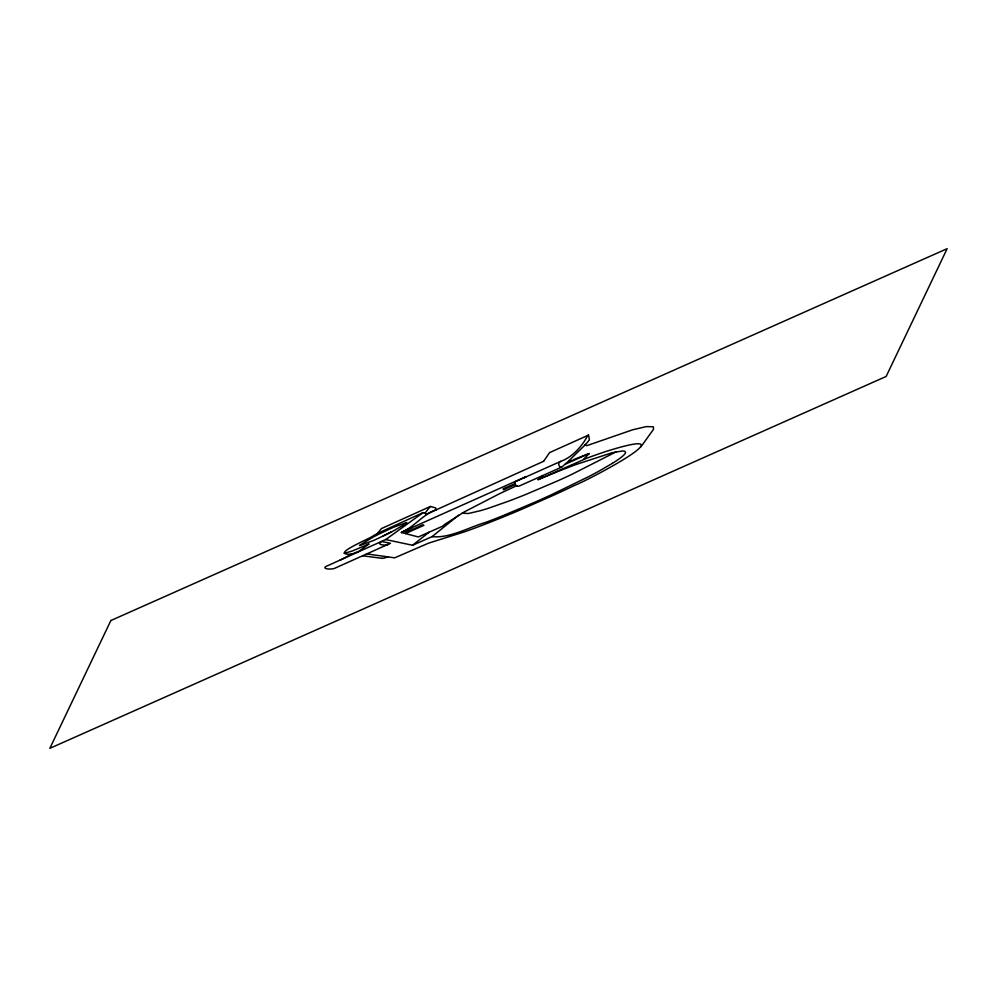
<?xml version="1.0" encoding="UTF-8"?>
<svg xmlns="http://www.w3.org/2000/svg" width="997" height="997" viewBox="0 0 997 997"><rect width="100%" height="100%" fill="white"/><g stroke="black" fill="none" stroke-linecap="round" stroke-linejoin="round"><path stroke-width="1.5" d="M584.878 445.31L589.389 439.901L588.604 435.066L549.621 452.576L543.589 461.312M366.884 553.933L394.7 557.834L427.788 543.49A20.301 2.58 -25.1 0 1 433.122 541.72L465.188 531.6A173.104 21.996 -25.1 0 0 488.056 523.051L500.407 518.141A193.705 24.613 -25.1 0 0 521.493 509.392L553.896 495.085A144.079 18.307 -25.1 0 0 573.624 485.838C591.52 478.809 693.339 424.273 606.974 451.143A154.896 19.678 -25.1 0 0 587.096 458.084L538.068 479.644L542.231 475.781M641.021 446.693L653.484 429.358L653.371 426.766L646.318 426.604L632.734 429.769L587.806 445.323A7.64 0.972 -25.1 0 1 587.245 445.522L586.597 445.721M377.178 533.756L381.427 528.584L430.417 506.451L435.689 507.922L436.063 509.293A30.757 3.913 -25.1 0 1 435.552 510.015M424.872 513.293L430.28 506.513M583.544 459.405L589.177 453.548A87.512 11.117 -25.1 0 0 573.886 459.542L573.425 459.729M435.963 509.828C422.765 514.564 414.266 526.877 401.367 532.535L404.022 533.221L422.641 524.896L423.912 525.319L405.393 533.582L418.341 536.959L442.793 526.117A51.233 6.505 -25.1 0 1 444.986 524.198L464.191 511.972L498.226 494.387A118.78 15.092 -25.1 0 1 516.695 485.713M585.588 444.45L567.119 462.458A27.991 3.552 -25.1 0 0 565.773 463.63L561.71 467.095L519.188 486.05C516.06 487.67 512.358 481.601 517.007 480.94L560.713 461.374C570.309 457.922 577.961 450.407 583.731 442.194A524.41 66.637 -25.1 0 0 586.66 437.334L588.305 435.091M514.788 483.707L502.999 488.979L503.759 489.639L506.252 487.521M388.606 544.25C385.789 546.281 374.86 544.412 381.701 541.521L390.463 543.29L335.715 567.829C331.989 570.259 318.679 568.863 328.312 565.411L385.727 539.551L412.534 545.259L432.025 536.66L458.52 515.237M412.534 545.259L429.121 532.174M405.393 533.582L408.683 531.139M405.48 523.948L394.027 530.554A49.127 6.244 -25.1 0 1 388.356 533.457L378.748 538.093A34.92 4.437 -25.1 0 1 373.19 540.623L359.705 545.571A7.141 0.91 -25.1 0 1 359.531 545.347L373.165 537.071A50.211 6.381 -25.1 0 1 378.835 534.18L388.232 529.669A33.948 4.312 -25.1 0 1 393.653 527.226L406.701 522.515A8.998 1.147 -25.1 0 1 405.405 523.973M385.727 539.551L423.127 512.608L426.691 514.003M368.878 544.088L357.063 552.55M612.332 463.381L599.471 470.858A80.52 10.232 -25.1 0 1 588.953 476.491L551.939 494.512A144.64 18.382 -25.1 0 1 534.965 502.164L502.725 515.761A165.091 20.974 -25.1 0 1 486.399 522.154C468.852 527.164 450.245 538.417 432.025 536.66M351.343 554.145L351.318 554.17A15.429 1.957 -25.1 0 0 356.789 552.126L356.914 552.089M351.256 554.195C327.976 555.292 371.619 538.118 373.588 535.539A90.154 11.453 -25.1 0 1 384.044 530.416L423.127 512.608M616.158 451.803L571.705 474.435A122.295 15.541 -25.1 0 1 557.298 481.04L525.93 494.4A137.76 17.51 -25.1 0 1 508.134 501.329L488.779 508.146A102.629 13.036 -25.1 0 1 480.654 510.626L468.416 513.505L462.01 513.206M412.023 527.6L401.367 532.535M560.713 461.374C557.348 461.761 558.669 468.141 561.585 467.144M543.602 461.299L426.218 514.352M368.803 544.075L352.091 551.079L344.065 553.36M401.916 532.124L526.03 476.628A11.49 1.458 -25.1 0 1 523.687 477.962M503.759 489.639L515.424 484.43M565.075 464.29L589.177 453.548M538.068 479.644L559.255 470.958A162.748 20.675 -25.1 0 1 575.917 464.552L612.108 452.738L622.452 450.98L624.932 451.305L625.555 452.364A51.906 6.593 -25.1 0 1 624.77 453.984A51.694 6.568 -25.1 0 1 612.283 463.406M568.926 461.499L570.097 461.05M572.091 460.265L571.057 460.676M362.696 555.803L381.926 558.308M388.095 556.849A18.943 2.405 -25.1 0 1 381.826 558.357M351.031 554.307A28.078 3.564 -25.1 0 1 339.74 560.351M383.234 535.962A36.764 4.673 -25.1 0 1 391.871 531.663M110.866 620.533L49.85 748.336L886.134 376.467L947.15 248.664L110.866 620.533"/></g></svg>
